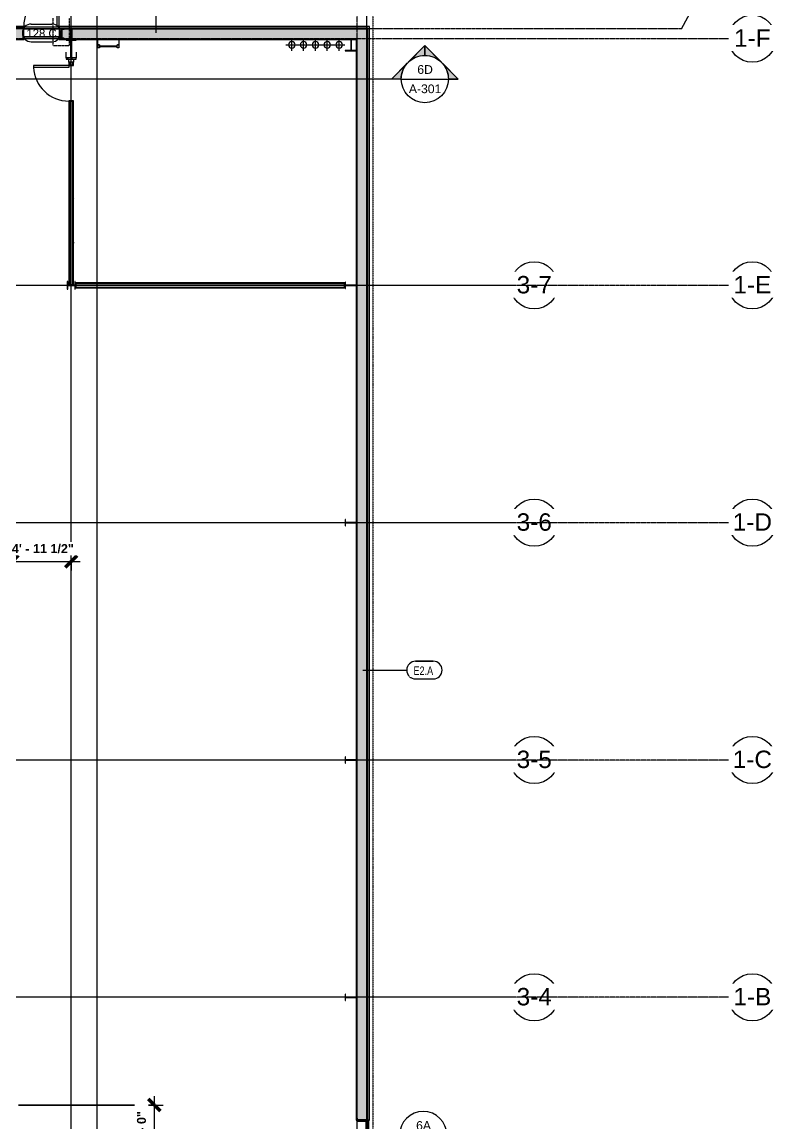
# Model space of a CAD drawing. Header units: inches. Extents: x 23906 to 26716, y -23130 to -20467.
# Drawn here: x 25931 to 26701, y -22236 to -21117 of the extents above; entities that cross this region are included whole.
import ezdxf

# ---------------------------------------------------------------- set-up
doc = ezdxf.new("R2010")
doc.units = ezdxf.units.IN
doc.header["$MEASUREMENT"] = 0
for name, pattern in [('Dash Dot 3_16_', [0.3125, 0.1875, -0.0625, 0, -0.0625]), ('Grid Line 1_2_', [0.875, 0.5, -0.125, 0.125, -0.125]), ('Hidden', [0.28125, 0.1875, -0.09375])]:
    doc.linetypes.add(name, pattern=pattern)
for name, color, linetype, lineweight in [('A-ANNO-DIMS', 211, 'Continuous', 9), ('A-ANNO-DIMS-96', 211, 'Continuous', 9), ('A-ANNO-SYMB', 150, 'Continuous', 9), ('A-DOOR', 31, 'Continuous', 20), ('A-DOOR-IDEN', 31, 'Continuous', 9), ('A-FLOR', 192, 'Continuous', 20), ('A-PROP-SBCK', 71, 'Hidden', 140), ('A-WALL', 113, 'Continuous', 20), ('A-WALL-IDEN', 211, 'Continuous', 9), ('A-WALL-PATT', 111, 'Continuous', 50), ('E-POWR-CNTR', 130, 'Continuous', 9), ('E-POWR-RISE', 130, 'Continuous', 9), ('G-ANNO-SYMB', 111, 'Continuous', 9), ('I-WALL', 2, 'Continuous', 20), ('L-SITE-WALL', 31, 'Continuous', 20), ('Q-SPCQ', 91, 'Continuous', 20), ('S-BEAM', 12, 'Continuous', 20), ('S-COLS', 52, 'Continuous', 20), ('S-GRID', 1, 'Continuous', 9), ('S-GRID-IDEN', 1, 'Continuous', 9)]:
    doc.layers.add(name, color=color, linetype=linetype, lineweight=lineweight)
doc.styles.add('Arial', font='arial.ttf', dxfattribs={"height": 17.703593})
doc.styles.add('Arial_1', font='arial.ttf', dxfattribs={"height": 8.851796})
doc.styles.add('Arial_B', font='arialbd.ttf', dxfattribs={"height": 9.132806})
doc.styles.add('Century Gothic', font='GOTHIC.TTF', dxfattribs={"height": 8.622671})
doc.styles.add('Century Gothic_1', font='GOTHIC.TTF', dxfattribs={"width": 0.8, "height": 8.622671})
doc.dimstyles.new('OD_Dimension_3', dxfattribs={"dimscale": 12, "dimtxt": 9, "dimasz": 1, "dimexe": 0.75, "dimexo": 0.5, "dimgap": 0.5, "dimtad": 1, "dimdec": 3, "dimrnd": 0.125, "dimzin": 1, "dimdsep": 46, "dimlunit": 4, "dimtxsty": 'Arial_B', "dimblk1": 'OBLIQUE', "dimblk2": 'OBLIQUE', "dimsah": 1, "dimcen": 0.09, "dimdle": 0.75, "dimazin": 0, "dimtfac": 1, "dimtdec": 4, "dimtix": 1, "dimtmove": 0, "dimatfit": 3, "dimfxl": 1, "dimtvp": 1, "dimtfill": 1, "dimfrac": 2, "dimtolj": 1, "dimtzin": 0, "dimlwd": 13, "dimlwe": 13, "dimarcsym": 2})
pattern_1 = [(0, (0, 0), (0, 12), []), (90, (0, 0), (-12, 7e-16), [])]
pattern_2 = [(161.57, (0.48, 0.48), (-3.839953776, -1.544e-05), [0, -27.322, 3.034, 0]), (18.43, (-0.48, 0.48), (-3.839953776, 1.544e-05), [0, -27.322, 3.034, 0]), (108.43, (0.48, 0.48), (1.919622, -9.60052459), [9.106, -21.25]), (71.57, (-0.48, 0.48), (1.919622, 9.60052459), [9.106, -21.25])]
pattern_3 = [(45, (0, 0), (-9.503515, 9.503515), []), (45, (0, 14.4), (-9.503515, 9.503515), [])]
pattern_4 = [(225, (25980.89, -22360.053), (9.503515, -9.503515), []), (225, (25980.89, -22374.453), (9.503515, -9.503515), [])]
pattern_5 = [(0, (0, 0), (30.72, 7.68), [1.267, -21.773, 1.267, -21.773, -122.88]), (0, (0, 0), (30.72, 7.68), [-46.08, 1.267, -44.813, 1.267, -21.773, -53.76]), (0, (0, 0), (30.72, 7.68), [-115.2, 1.267, -14.093, 1.267, -37.133]), (120, (11.52, 3.84), (-22.0110751, 22.7643004), [1.267, -21.773, 1.267, -21.773, -122.88]), (120, (11.52, 3.84), (-22.0110751, 22.7643004), [-46.08, 1.267, -44.813, 1.267, -21.773, -53.76]), (120, (11.52, 3.84), (-22.0110751, 22.7643004), [-115.2, 1.267, -14.093, 1.267, -37.133]), (240, (15.36, 19.2), (-8.7089249, -30.4443004), [1.267, -21.773, 1.267, -21.773, -122.88]), (240, (15.36, 19.2), (-8.7089249, -30.4443004), [-46.08, 1.267, -44.813, 1.267, -21.773, -53.76]), (240, (15.36, 19.2), (-8.7089249, -30.4443004), [-115.2, 1.267, -14.093, 1.267, -37.133])]

# ---------------------------------------------------------------- blocks, each defined once
blk = doc.blocks.new('Struct_Xcel_Sports Complex_rvt-1-Enlarged First Floor Plan _East_')
at = {"layer": 'A-FLOR', "color": 43, "lineweight": 13}
blk.add_line((25932.8, -21132.3), (25968.8, -21132.3), dxfattribs=at)
at = {"layer": 'L-SITE-WALL', "color": 43, "lineweight": 13}
for p, q in [((25932.8, -21124.3), (25968.8, -21124.3)), ((25968.8, -21132.3), (25932.8, -21132.3))]:
    blk.add_line(p, q, dxfattribs=at)
blk = doc.blocks.new('columns and girder2 - one-V14-Enlarged First Floor Plan _East_')
at = {"layer": 'S-BEAM', "lineweight": 9}
h = blk.add_hatch(dxfattribs=at)
h.set_pattern_fill('FP_20', color=8, style=0, pattern_type=2)
h.set_pattern_definition(pattern_4)
h.paths.add_polyline_path([(-5, -0.5), (-5, -2), (5, -2), (5, -0.5)], flags=0)
h.paths.add_polyline_path([(-5, -17), (-5, -18.5), (5, -18.5), (5, -17)], flags=0)
h.paths.add_polyline_path([(-5, -1204.9), (-5, -1206.4), (5, -1206.4), (5, -1204.9)], flags=0)
h.paths.add_polyline_path([(5, -1224.3), (-5, -1224.3), (-5, -1225), (5, -1225)], flags=0)
h = blk.add_hatch(dxfattribs=at)
h.set_pattern_fill('FP_20', color=8, style=0, pattern_type=2)
h.set_pattern_definition(pattern_4)
h.paths.add_polyline_path([(0.6, -2), (-0.6, -2), (-0.6, -17), (0.6, -17)], flags=0)
h.paths.add_polyline_path([(-0.6, -1206.4), (-0.6, -1224.3), (0.6, -1224.3), (0.6, -1206.4)], flags=0)
at = {"layer": 'S-BEAM', "color": 7}
for p, q in [((5, -1204.9), (-5, -1204.9)), ((-5, -1204.9), (-5, -1206.4)), ((-5, -1206.4), (5, -1206.4)), ((0.6, -1206.4), (-0.6, -1206.4)), ((-0.6, -1206.4), (-0.6, -1224.3)), ((0.6, -1224.3), (0.6, -1206.4)), ((5, -1206.4), (5, -1204.9)), ((5, -1224.3), (-5, -1224.3)), ((-5, -1224.3), (-5, -1225)), ((-0.6, -1224.3), (0.6, -1224.3)), ((5, -1225), (5, -1224.3))]:
    blk.add_line(p, q, dxfattribs=at)
at = {"layer": 'S-BEAM', "color": 43, "lineweight": 13}
for p, q in [((-5, -1212), (-5, -1206.4)), ((5, -1206.4), (5, -1211.9))]:
    blk.add_line(p, q, dxfattribs=at)
blk = doc.blocks.new('Single-Flush - 36_ x 96_-1048073-Enlarged First Floor Plan _East_')
at = {"layer": 'A-DOOR', "color": 7}
for p, q in [((16, 6.6), (16, 42.6)), ((18, 42.6), (16, 42.6)), ((18, 6.6), (18, 42.6)), ((18, 6.6), (16, 6.6))]:
    blk.add_line(p, q, dxfattribs=at)
at = {"layer": 'A-DOOR', "color": 43, "lineweight": 13}
blk.add_arc((18, 6.6), 36.1, 93.1789, 180, dxfattribs=at)
blk = doc.blocks.new('Girt_Z - 10_D-1236892-Enlarged First Floor Plan _East_')
at = {"layer": 'S-BEAM', "color": 43, "lineweight": 13}
for p, q in [((26271.4, -22347.6), (26271.4, -22234.7)), ((26280.7, -22359.6), (26280.7, -22234.7)), ((26280.8, -22359.6), (26280.8, -22234.7)), ((26281.4, -22234.7), (26281.4, -22359.6)), ((26271.4, -22359.1), (26271.4, -22348)), ((26280.7, -22359.6), (26271.4, -22359.6)), ((26280.8, -22359.6), (26280.7, -22359.6)), ((26281.4, -22359.6), (26280.8, -22359.6))]:
    blk.add_line(p, q, dxfattribs=at)
blk = doc.blocks.new('lad500 - Standard-1624177-Enlarged First Floor Plan _East_')
at = {"layer": 'Q-SPCQ', "color": 43, "lineweight": 13}
for p, q in [((26029.6, -21135.1), (26007.7, -21135.1)), ((26007.7, -21135.1), (26007.7, -21140.6)), ((26007.7, -21140.6), (26009.5, -21140.6)), ((26007.9, -21140.4), (26007.9, -21135.2)), ((26007.9, -21135.2), (26029.4, -21135.2)), ((26009.5, -21140.4), (26007.9, -21140.4)), ((26008.1, -21140.4), (26009.6, -21140.4)), ((26008.1, -21143.7), (26008.1, -21140.4)), ((26009.6, -21143.7), (26008.1, -21143.7)), ((26009.5, -21140.6), (26009.5, -21140.4)), ((26009.6, -21140.4), (26009.6, -21141.4)), ((26009.6, -21142.7), (26009.6, -21141.4)), ((26009.6, -21141.4), (26027.7, -21141.4)), ((26027.7, -21142.7), (26009.6, -21142.7)), ((26009.6, -21142.7), (26009.6, -21143.7)), ((26027.7, -21141.4), (26027.7, -21140.4)), ((26027.7, -21140.4), (26029.2, -21140.4)), ((26027.7, -21142.7), (26027.7, -21141.4)), ((26027.7, -21143.7), (26027.7, -21142.7)), ((26029.2, -21143.7), (26027.7, -21143.7)), ((26029.4, -21140.4), (26027.8, -21140.4)), ((26027.8, -21140.4), (26027.8, -21140.6)), ((26027.8, -21140.6), (26029.6, -21140.6)), ((26029.2, -21140.4), (26029.2, -21143.7)), ((26029.4, -21135.2), (26029.4, -21140.4)), ((26029.6, -21140.6), (26029.6, -21135.1))]:
    blk.add_line(p, q, dxfattribs=at)
blk = doc.blocks.new('Single-Flush - 36_ x 84_-1318898-Enlarged First Floor Plan _East_')
at = {"layer": 'A-DOOR', "color": 7}
for p, q in [((16, 2.4), (16, 38.4)), ((18, 38.4), (16, 38.4)), ((18, 2.4), (18, 38.4)), ((18, 2.4), (16, 2.4))]:
    blk.add_line(p, q, dxfattribs=at)
at = {"layer": 'A-DOOR', "color": 43, "lineweight": 13}
blk.add_arc((18, 2.4), 36.1, 93.1789, 180, dxfattribs=at)
blk = doc.blocks.new('Grid - Grid Head - Circle-14747-Enlarged First Floor Plan _East_')
at = {"layer": 'S-GRID-IDEN'}
blk.add_circle((0, 0), 0.25, dxfattribs=at)
blk = doc.blocks.new('Section - Section Head - Filled-1526-Enlarged First Floor Plan _East_')
at = {"layer": 'G-ANNO-SYMB'}
h = blk.add_hatch(color=256, dxfattribs=at)
edge = h.paths.add_edge_path(flags=0)
edge.add_line((-0.427, 0.177), (-0.25, 0.354))
edge.add_line((-0.25, 0.354), (-0.25, 0.25))
edge.add_arc((-0.25, 0), 0.25, 90, 135)
h = blk.add_hatch(color=256, dxfattribs=at)
edge = h.paths.add_edge_path(flags=0)
edge.add_arc((-0.25, 0), 0.25, 45, 90)
edge.add_line((-0.25, 0.25), (-0.25, 0.354))
edge.add_line((-0.25, 0.354), (-0.073, 0.177))
h = blk.add_hatch(color=256, dxfattribs=at)
edge = h.paths.add_edge_path(flags=0)
edge.add_arc((-0.25, 0), 0.25, 137.9216, 180)
edge.add_line((-0.5, 0), (-0.604, 0))
edge.add_line((-0.604, 0), (-0.436, 0.168))
h = blk.add_hatch(color=256, dxfattribs=at)
edge = h.paths.add_edge_path(flags=0)
edge.add_line((-0.064, 0.168), (0.104, 0))
edge.add_line((0.104, 0), (0, 0))
edge.add_arc((-0.25, 0), 0.25, 0, 42.0784)
for p, q in [((-0.25, 0.354), (-0.604, 0)), ((-0.25, 0.354), (-0.427, 0.177)), ((-0.25, 0.354), (0.104, 0)), ((-0.25, 0.25), (-0.25, 0.354)), ((-0.073, 0.177), (-0.25, 0.354)), ((-0.25, 0.354), (-0.25, 0.25)), ((-0.436, 0.168), (-0.604, 0)), ((0.104, 0), (-0.064, 0.168)), ((-0.604, 0), (-0.5, 0)), ((0, 0), (0.104, 0)), ((-0.5, 0), (-0.604, 0)), ((0, 0), (0.104, 0))]:
    blk.add_line(p, q, dxfattribs=at)
for start, end in [(360, 180), (90, 135), (45, 90), (137.9216, 180), (0, 42.0784), (180, 360)]:
    blk.add_arc((-0.25, 0), 0.25, start, end, dxfattribs=at)
blk = doc.blocks.new('Door Tag - Door Tag-4658-Enlarged First Floor Plan _East_')
at = {"layer": 'A-DOOR-IDEN', "color": 153}
for p, q in [((-0.109375, 0.09375), (0.109375, 0.09375)), ((-0.109375, -0.09375), (0.109375, -0.09375))]:
    blk.add_line(p, q, dxfattribs=at)
for centre, start, end in [((-0.109375, 0), 90, 270), ((0.109375, 0), 270, 90)]:
    blk.add_arc(centre, 0.09375, start, end, dxfattribs=at)
blk = doc.blocks.new('Wall Tag - 1_4_-1369832-Enlarged First Floor Plan _East_')
at = {"layer": 'A-WALL-IDEN', "color": 153}
for p, q in [((-0.082, 0.097), (0.105, 0.097)), ((0.105, 0.097), (-0.082, 0.097)), ((-0.082, -0.091), (0.105, -0.091)), ((-0.082, -0.091), (0.105, -0.091))]:
    blk.add_line(p, q, dxfattribs=at)
for centre, start, end in [((-0.082, 0.003), 90, 270), ((-0.082, 0.003), 90, 270), ((0.105, 0.003), 270, 90), ((0.105, 0.003), 270, 90)]:
    blk.add_arc(centre, 0.0937, start, end, dxfattribs=at)
blk = doc.blocks.new('DIMBLOCK49-Enlarged First Floor Plan _East_')
at = {"layer": 'A-ANNO-DIMS-96', "lineweight": 50}
for p, q in [((25921.4, -21665.8), (25927.4, -21659.8)), ((25980.9, -21665.8), (25986.9, -21659.8)), ((25921.4, -21665.8), (25915.4, -21671.8)), ((25980.9, -21665.8), (25974.9, -21671.8))]:
    blk.add_line(p, q, dxfattribs=at)
at = {"layer": 'A-ANNO-DIMS-96', "lineweight": 13}
for p, q in [((25921.4, -21663.3), (25921.4, -21674.8)), ((25921.4, -21665.8), (25921.4, -21663.3)), ((25921.4, -21665.8), (25989.9, -21665.8)), ((25980.9, -21663.3), (25980.9, -21674.8)), ((25980.9, -21665.8), (25980.9, -21663.3))]:
    blk.add_line(p, q, dxfattribs=at)
at = {"layer": 'A-ANNO-DIMS-96', "color": 0, "lineweight": 13, "insert": (25920.6, -21648.1), "char_height": 9.133, "width": 73.2, "attachment_point": 1, "line_spacing_factor": 0.938532, "style": 'Arial_B', "bg_fill": 3, "box_fill_scale": 1.25, "bg_fill_color": 0, "bg_fill_transparency": 0}
blk.add_mtext('4\' - 11 1/2"', dxfattribs=at)
blk = doc.blocks.new('_Oblique')
at = {"color": 0, "linetype": 'ByBlock', "lineweight": -2}
blk.add_line((-0.5, -0.5), (0.5, 0.5), dxfattribs=at)
blk = doc.blocks.new('DIMBLOCK53-Enlarged First Floor Plan _East_')
at = {"layer": 'A-ANNO-DIMS-96', "lineweight": 50}
for p, q in [((25921.4, -21077.8), (25915.4, -21083.8)), ((25921.4, -21077.8), (25927.4, -21071.8)), ((25980.9, -21077.8), (25974.9, -21083.8)), ((25980.9, -21077.8), (25986.9, -21071.8))]:
    blk.add_line(p, q, dxfattribs=at)
at = {"layer": 'A-ANNO-DIMS-96', "lineweight": 13}
for p, q in [((25921.4, -21200.3), (25921.4, -21068.8)), ((25921.4, -21077.8), (25989.9, -21077.8)), ((25921.4, -21077.8), (25921.4, -21200.3)), ((25980.9, -21075.3), (25980.9, -21086.8)), ((25980.9, -21077.8), (25980.9, -21075.3))]:
    blk.add_line(p, q, dxfattribs=at)
at = {"layer": 'A-ANNO-DIMS-96', "color": 0, "lineweight": 13, "insert": (25920.6, -21060.1), "char_height": 9.133, "width": 73.2, "attachment_point": 1, "line_spacing_factor": 0.938532, "style": 'Arial_B', "bg_fill": 3, "box_fill_scale": 1.25, "bg_fill_color": 0, "bg_fill_transparency": 0}
blk.add_mtext('4\' - 11 1/2"', dxfattribs=at)
blk = doc.blocks.new('DIMBLOCK62-Enlarged First Floor Plan _East_')
at = {"layer": 'A-ANNO-DIMS-96', "lineweight": 13}
for p, q in [((25927.4, -22218.3), (26074.4, -22218.3)), ((26065.4, -22218.3), (25927.4, -22218.3)), ((26065.4, -22266.3), (26065.4, -22209.3)), ((25986.8, -22266.3), (26074.4, -22266.3)), ((26065.4, -22266.3), (25986.8, -22266.3))]:
    blk.add_line(p, q, dxfattribs=at)
at = {"layer": 'A-ANNO-DIMS-96', "lineweight": 50}
for p, q in [((26065.4, -22218.3), (26059.4, -22212.3)), ((26065.4, -22218.3), (26071.4, -22224.3)), ((26065.4, -22266.3), (26059.4, -22260.3)), ((26065.4, -22266.3), (26071.4, -22272.3))]:
    blk.add_line(p, q, dxfattribs=at)
at = {"layer": 'A-ANNO-DIMS-96', "color": 0, "lineweight": 13, "insert": (26047.7, -22259.1), "char_height": 9.13, "width": 40.286, "attachment_point": 1, "rotation": 90, "line_spacing_factor": 0.938532, "style": 'Arial_B', "bg_fill": 3, "box_fill_scale": 1.25, "bg_fill_color": 0, "bg_fill_transparency": 0}
blk.add_mtext('4\' - 0"', dxfattribs=at)

msp = doc.modelspace()

# ---------------------------------------------------------------- hatches: boundary and pattern name
at = {"layer": 'A-WALL-PATT', "lineweight": 9}
h = msp.add_hatch(dxfattribs=at)
h.set_pattern_fill('FP_11', color=8, style=0, pattern_type=2)
h.set_pattern_definition(pattern_1)
h.paths.add_polyline_path([(25981.0152, -21124.3028), (25981.0152, -21123.3028), (25968.7652, -21123.3028), (25968.7652, -21124.3028), (25980.2652, -21124.3028)], flags=0)
h.paths.add_polyline_path([(24476.7035, -21124.3028), (25932.7652, -21124.3028), (25932.7652, -21123.3028), (24207.1045, -21123.3028), (24207.1045, -21124.3028)], flags=0)
h = msp.add_hatch(dxfattribs=at)
h.set_pattern_fill('FP_9', color=8, style=0, pattern_type=2)
h.set_pattern_definition(pattern_2)
h.paths.add_polyline_path([(24881.102, -21134.3028), (25932.0152, -21134.3028), (25932.0152, -21128.4278), (25932.7652, -21128.4278), (25932.7652, -21124.3028), (24207.1045, -21124.3028), (24207.1045, -21134.3028), (24813.7022, -21134.3028)], flags=0)
h.paths.add_polyline_path([(25980.2652, -21134.3028), (25980.2652, -21124.3028), (25968.7652, -21124.3028), (25968.7652, -21128.4278), (25969.5152, -21128.4278), (25969.5152, -21134.3028)], flags=0)
h = msp.add_hatch(dxfattribs=at)
h.set_pattern_fill('FP_11', color=8, style=0, pattern_type=2)
h.set_pattern_definition(pattern_1)
h.paths.add_polyline_path([(26282.3902, -21124.3028), (26282.3902, -21123.3028), (25981.0152, -21123.3028), (25981.0152, -21124.3028), (26281.3902, -21124.3028)], flags=0)
h = msp.add_hatch(dxfattribs=at)
h.set_pattern_fill('FP_9', color=8, style=0, pattern_type=2)
h.set_pattern_definition(pattern_2)
h.paths.add_polyline_path([(26281.3902, -21134.3028), (26281.3902, -21124.3028), (25981.7652, -21124.3028), (25981.7652, -21134.3028), (26279.6468, -21134.3028)], flags=0)
h = msp.add_hatch(dxfattribs=at)
h.set_pattern_fill('FP_11', color=8, style=0, pattern_type=2)
h.set_pattern_definition(pattern_1)
h.paths.add_polyline_path([(26281.3902, -22233.6778), (26282.3902, -22233.6778), (26282.3902, -21124.3028), (26281.3902, -21124.3028), (26281.3902, -22232.9278)], flags=0)
h = msp.add_hatch(dxfattribs=at)
h.set_pattern_fill('FP_9', color=8, style=0, pattern_type=2)
h.set_pattern_definition(pattern_2)
h.paths.add_polyline_path([(26281.3902, -22232.9278), (26281.3902, -21134.3028), (26271.3902, -21134.3028), (26271.3902, -22232.9278)], flags=0)
h = msp.add_hatch(dxfattribs=at)
h.set_pattern_fill('FP_8', color=8, style=0, pattern_type=2)
h.set_pattern_definition(pattern_5)
h.paths.add_polyline_path([(25978.4527, -21384.9103), (25982.7027, -21384.9103), (25982.7027, -21384.2853), (25979.0777, -21384.2853), (25979.0777, -21198.1805), (25980.8902, -21198.1805), (25980.8902, -21197.5555), (25978.4527, -21197.5555)], flags=0)
h.paths.add_polyline_path([(25980.8902, -21161.5555), (25980.8902, -21160.9305), (25979.0777, -21160.9305), (25979.0777, -21158.2175), (25978.4527, -21158.2175), (25978.4527, -21161.5555)], flags=0)
h = msp.add_hatch(dxfattribs=at)
h.set_pattern_fill('FP_8', color=8, style=0, pattern_type=2)
h.set_pattern_definition(pattern_5)
h.paths.add_polyline_path([(25982.7027, -21384.9103), (25983.3277, -21384.9103), (25983.3277, -21197.5555), (25980.8902, -21197.5555), (25980.8902, -21198.1805), (25982.7027, -21198.1805), (25982.7027, -21384.2853)], flags=0)
h.paths.add_polyline_path([(25980.8902, -21161.5555), (25983.3277, -21161.5555), (25983.3277, -21158.2175), (25982.7027, -21158.2175), (25982.7027, -21160.9305), (25980.8902, -21160.9305)], flags=0)
h = msp.add_hatch(dxfattribs=at)
h.set_pattern_fill('FP_8', color=8, style=0, pattern_type=2)
h.set_pattern_definition(pattern_5)
h.paths.add_polyline_path([(26259.1902, -21383.2403), (26259.1902, -21382.6153), (25984.8902, -21382.6153), (25984.8902, -21383.2403), (26258.5652, -21383.2403)], flags=0)
h = msp.add_hatch(dxfattribs=at)
h.set_pattern_fill('FP_8', color=8, style=0, pattern_type=2)
h.set_pattern_definition(pattern_5)
h.paths.add_polyline_path([(25984.8902, -21387.4903), (26259.1902, -21387.4903), (26259.1902, -21383.2403), (26258.5652, -21383.2403), (26258.5652, -21386.8653), (25985.5152, -21386.8653), (25985.5152, -21383.2403), (25984.8902, -21383.2403), (25984.8902, -21386.8653)], flags=0)
at = {"layer": 'S-COLS', "lineweight": 9}
h = msp.add_hatch(dxfattribs=at)
h.set_pattern_fill('FP_13', color=8, style=0, pattern_type=2)
h.set_pattern_definition(pattern_3)
h.paths.add_polyline_path([(25973.9052, -21134.3028), (25973.7775, -21133.9945), (25973.4692, -21133.8668), (25971.5412, -21133.5614), (25971.5412, -21125.0442), (25973.4692, -21124.7388), (25973.7775, -21124.6111), (25973.9052, -21124.3028), (25971.0152, -21124.3028), (25971.0152, -21134.3028)], flags=0)
h = msp.add_hatch(dxfattribs=at)
h.set_pattern_fill('FP_13', color=8, style=0, pattern_type=2)
h.set_pattern_definition(pattern_3)
h.paths.add_polyline_path([(26259.3902, -21146.8028), (26271.3902, -21146.8028), (26271.3902, -21146.3692), (26266.2262, -21146.3692), (26265.7373, -21146.1667), (26265.5348, -21145.6778), (26265.5348, -21135.4278), (26265.7373, -21134.9389), (26266.2262, -21134.7364), (26271.3902, -21134.7364), (26271.3902, -21134.3028), (26259.3902, -21134.3028), (26259.3902, -21134.7364), (26264.5543, -21134.7364), (26265.0432, -21134.9389), (26265.2457, -21135.4278), (26265.2457, -21145.6778), (26265.0432, -21146.1667), (26264.5543, -21146.3692), (26259.3902, -21146.3692)], flags=0)
h = msp.add_hatch(dxfattribs=at)
h.set_pattern_fill('FP_13', color=8, style=0, pattern_type=2)
h.set_pattern_definition(pattern_3)
h.paths.add_polyline_path([(25977.3252, -21389.0528), (25977.3252, -21385.8853), (25977.5273, -21385.3974), (25978.0152, -21385.1953), (25983.7652, -21385.1953), (25984.2531, -21385.3974), (25984.4552, -21385.8853), (25984.4552, -21389.0528), (25984.8902, -21389.0528), (25984.8902, -21381.0528), (25984.4552, -21381.0528), (25984.4552, -21384.2203), (25984.2531, -21384.7082), (25983.7652, -21384.9103), (25978.0152, -21384.9103), (25977.5273, -21384.7082), (25977.3252, -21384.2203), (25977.3252, -21381.0528), (25976.8902, -21381.0528), (25976.8902, -21389.0528)], flags=0)
h = msp.add_hatch(dxfattribs=at)
h.set_pattern_fill('FP_13', color=8, style=0, pattern_type=2)
h.set_pattern_definition(pattern_3)
h.paths.add_polyline_path([(26271.0102, -21388.2978), (26271.3902, -21388.2978), (26271.3902, -21381.8078), (26271.0102, -21381.8078), (26271.0102, -21384.2553), (26270.8103, -21384.7379), (26270.3277, -21384.9378), (26260.2527, -21384.9378), (26259.7701, -21384.7379), (26259.5702, -21384.2553), (26259.5702, -21381.8078), (26259.1902, -21381.8078), (26259.1902, -21388.2978), (26259.5702, -21388.2978), (26259.5702, -21385.8503), (26259.7701, -21385.3677), (26260.2527, -21385.1678), (26270.3277, -21385.1678), (26270.8103, -21385.3677), (26271.0102, -21385.8503)], flags=0)
h = msp.add_hatch(dxfattribs=at)
h.set_pattern_fill('FP_13', color=8, style=0, pattern_type=2)
h.set_pattern_definition(pattern_3)
h.paths.add_polyline_path([(26271.0102, -21629.5478), (26271.3902, -21629.5478), (26271.3902, -21623.0578), (26271.0102, -21623.0578), (26271.0102, -21625.5053), (26270.8103, -21625.9879), (26270.3277, -21626.1878), (26260.2527, -21626.1878), (26259.7701, -21625.9879), (26259.5702, -21625.5053), (26259.5702, -21623.0578), (26259.1902, -21623.0578), (26259.1902, -21629.5478), (26259.5702, -21629.5478), (26259.5702, -21627.1003), (26259.7701, -21626.6177), (26260.2527, -21626.4178), (26270.3277, -21626.4178), (26270.8103, -21626.6177), (26271.0102, -21627.1003)], flags=0)
h = msp.add_hatch(dxfattribs=at)
h.set_pattern_fill('FP_13', color=8, style=0, pattern_type=2)
h.set_pattern_definition(pattern_3)
h.paths.add_polyline_path([(26259.1902, -21870.7978), (26259.5702, -21870.7978), (26259.5702, -21868.3503), (26259.7701, -21867.8677), (26260.2527, -21867.6678), (26270.3277, -21867.6678), (26270.8103, -21867.8677), (26271.0102, -21868.3503), (26271.0102, -21870.7978), (26271.3902, -21870.7978), (26271.3902, -21864.3078), (26271.0102, -21864.3078), (26271.0102, -21866.7553), (26270.8103, -21867.2379), (26270.3277, -21867.4378), (26260.2527, -21867.4378), (26259.7701, -21867.2379), (26259.5702, -21866.7553), (26259.5702, -21864.3078), (26259.1902, -21864.3078)], flags=0)
h = msp.add_hatch(dxfattribs=at)
h.set_pattern_fill('FP_13', color=8, style=0, pattern_type=2)
h.set_pattern_definition(pattern_3)
h.paths.add_polyline_path([(26271.0102, -22112.0478), (26271.3902, -22112.0478), (26271.3902, -22105.5578), (26271.0102, -22105.5578), (26271.0102, -22108.0053), (26270.8103, -22108.4879), (26270.3277, -22108.6878), (26260.2527, -22108.6878), (26259.7701, -22108.4879), (26259.5702, -22108.0053), (26259.5702, -22105.5578), (26259.1902, -22105.5578), (26259.1902, -22112.0478), (26259.5702, -22112.0478), (26259.5702, -22109.6003), (26259.7701, -22109.1177), (26260.2527, -22108.9178), (26270.3277, -22108.9178), (26270.8103, -22109.1177), (26271.0102, -22109.6003)], flags=0)
h = msp.add_hatch(dxfattribs=at)
h.set_pattern_fill('FP_13', color=8, style=0, pattern_type=2)
h.set_pattern_definition(pattern_3)
h.paths.add_polyline_path([(26281.3902, -22234.6608), (26281.3902, -22231.7708), (26281.0819, -22231.8985), (26280.9542, -22232.2068), (26280.6489, -22234.1348), (26272.1316, -22234.1348), (26271.8262, -22232.2068), (26271.6985, -22231.8985), (26271.3902, -22231.7708), (26271.3902, -22234.6608)], flags=0)

# ---------------------------------------------------------------- linework, layer by layer
at = {"layer": 'A-FLOR', "color": 43, "lineweight": 13}
for p, q in [((25968.7652, -21134.3028), (25932.7652, -21134.3028)), ((25980.8277, -21197.5555), (25980.8277, -21161.5555)), ((25980.8277, -22266.3028), (25980.8277, -21385.1953))]:
    msp.add_line(p, q, dxfattribs=at)
at = {"layer": 'A-PROP-SBCK', "color": 43, "lineweight": 13}
msp.add_line((26287.5152, -20555.0739), (26287.5152, -23033.9459), dxfattribs=at)
at = {"layer": 'A-WALL', "color": 7}
for p, q in [((25932.7652, -21121.8028), (24207.1045, -21121.8028)), ((25932.7652, -21135.0528), (25932.7652, -21121.8028)), ((25968.7652, -21121.8028), (25968.7652, -21135.0528)), ((26283.8902, -21121.8028), (25968.7652, -21121.8028)), ((26283.8902, -22233.6778), (26283.8902, -21121.8028)), ((25932.7652, -21123.3028), (24207.1045, -21123.3028)), ((25932.7652, -21124.3028), (24207.1045, -21124.3028)), ((25932.0152, -21134.3028), (25932.0152, -21128.4278)), ((25932.7652, -21128.4278), (25932.0152, -21128.4278)), ((25968.7652, -21123.3028), (26282.3902, -21123.3028)), ((25968.7652, -21124.3028), (26281.3902, -21124.3028)), ((25969.5152, -21128.4278), (25968.7652, -21128.4278)), ((25969.5152, -21128.4278), (25969.5152, -21134.3028)), ((25980.2652, -21124.3028), (25980.2652, -21134.3028)), ((25981.7652, -21134.3028), (25981.7652, -21124.3028)), ((26281.3902, -22233.6778), (26281.3902, -21124.3028)), ((26282.3902, -22233.6778), (26282.3902, -21123.3028)), ((24207.1045, -21134.3028), (25932.0152, -21134.3028)), ((24207.1045, -21135.0528), (25932.7652, -21135.0528)), ((25968.7652, -21135.0528), (26007.7027, -21135.0528)), ((25969.5152, -21134.3028), (25980.2652, -21134.3028)), ((25981.7652, -21134.3028), (26271.3902, -21134.3028)), ((26029.5777, -21135.0528), (26270.6402, -21135.0528)), ((26270.6402, -21135.0528), (26270.6402, -22233.6778)), ((26271.3902, -22232.9278), (26271.3902, -21134.3028)), ((25979.0777, -21158.2175), (25979.0777, -21160.9305)), ((25979.0777, -21160.9305), (25982.7027, -21160.9305)), ((25982.7027, -21160.9305), (25982.7027, -21158.2175)), ((25979.0777, -21198.1805), (25979.0777, -21384.2853)), ((25982.7027, -21198.1805), (25979.0777, -21198.1805)), ((25982.7027, -21384.2853), (25982.7027, -21198.1805)), ((25979.0777, -21384.2853), (25982.7027, -21384.2853)), ((25985.5152, -21383.2403), (26258.5652, -21383.2403)), ((25985.5152, -21383.2403), (25985.5152, -21386.8653)), ((25985.5152, -21386.8653), (26258.5652, -21386.8653)), ((26258.5652, -21386.8653), (26258.5652, -21383.2403)), ((26270.6402, -22233.6778), (26283.8902, -22233.6778)), ((26271.3902, -22232.9278), (26281.3902, -22232.9278)), ((26281.8902, -22233.7403), (26281.8902, -22372.2403)), ((26283.465, -22233.7403), (26281.8902, -22233.7403)), ((26283.465, -22372.2403), (26283.465, -22233.7403))]:
    msp.add_line(p, q, dxfattribs=at)
at = {"layer": 'A-WALL-IDEN', "color": 153}
for p, q in [((26067.0856, -21128.4278), (26067.0856, -21083.8231)), ((26277.2652, -21776.1359), (26321.8699, -21776.1359))]:
    msp.add_line(p, q, dxfattribs=at)
at = {"layer": 'E-POWR-CNTR', "color": 43, "lineweight": 13}
for p, q in [((26199.1158, -21140.48), (26211.1158, -21140.48)), ((26205.1158, -21146.48), (26205.1158, -21134.48)), ((26211.1158, -21140.48), (26223.1158, -21140.48)), ((26217.1158, -21146.48), (26217.1158, -21134.48)), ((26223.1158, -21140.48), (26235.1158, -21140.48)), ((26229.1158, -21146.48), (26229.1158, -21134.48)), ((26235.1158, -21140.48), (26247.1158, -21140.48)), ((26241.1158, -21146.48), (26241.1158, -21134.48)), ((26247.1158, -21140.48), (26259.1158, -21140.48)), ((26253.1158, -21146.48), (26253.1158, -21134.48))]:
    msp.add_line(p, q, dxfattribs=at)
at = {"layer": 'E-POWR-RISE', "color": 43, "lineweight": 13}
for centre, start, end in [((26205.1158, -21140.48), 0, 180), ((26205.1158, -21140.48), 180, 0), ((26217.1158, -21140.48), 0, 180), ((26217.1158, -21140.48), 180, 0), ((26229.1158, -21140.48), 0, 180), ((26229.1158, -21140.48), 180, 0), ((26241.1158, -21140.48), 0, 180), ((26241.1158, -21140.48), 180, 0), ((26253.1158, -21140.48), 0, 180), ((26253.1158, -21140.48), 180, 0)]:
    msp.add_arc(centre, 3.3125, start, end, dxfattribs=at)
at = {"layer": 'G-ANNO-SYMB'}
for p, q in [((26006.817, -21003.0772), (26006.817, -22879.3806)), ((26316.2259, -21175.3457), (23917.1125, -21175.3457)), ((26316.2259, -21175.3457), (26364.2259, -21175.3457))]:
    msp.add_line(p, q, dxfattribs=at)
at = {"layer": 'I-WALL', "color": 43, "lineweight": 13}
for p, q in [((25978.4527, -21158.2175), (25978.4527, -21155.1617)), ((25983.3277, -21155.1617), (25983.3277, -21158.2175))]:
    msp.add_line(p, q, dxfattribs=at)
at = {"layer": 'I-WALL', "color": 7}
for p, q in [((25978.4527, -21158.2175), (25978.4527, -21161.5555)), ((25983.3277, -21158.2175), (25978.4527, -21158.2175)), ((25978.4527, -21161.5555), (25983.3277, -21161.5555)), ((25983.3277, -21161.5555), (25983.3277, -21158.2175)), ((25978.4527, -21197.5555), (25978.4527, -21384.9103)), ((25983.3277, -21197.5555), (25978.4527, -21197.5555)), ((25983.3277, -21384.9103), (25983.3277, -21197.5555)), ((25978.4527, -21384.9103), (25983.3277, -21384.9103)), ((26259.1902, -21382.6153), (25984.8902, -21382.6153)), ((25984.8902, -21382.6153), (25984.8902, -21387.4903)), ((25984.8902, -21387.4903), (26259.1902, -21387.4903)), ((26259.1902, -21387.4903), (26259.1902, -21382.6153))]:
    msp.add_line(p, q, dxfattribs=at)
at = {"layer": 'L-SITE-WALL', "color": 43, "lineweight": 13}
for p, q in [((25932.7652, -21122.3028), (25968.7652, -21122.3028)), ((25968.7652, -21124.3028), (25932.7652, -21124.3028))]:
    msp.add_line(p, q, dxfattribs=at)
at = {"layer": 'S-COLS', "color": 7}
for p, q in [((25973.9052, -21124.3028), (25971.0152, -21124.3028)), ((25971.0152, -21124.3028), (25971.0152, -21134.3028)), ((25971.5412, -21125.0442), (25973.4692, -21124.7388)), ((25971.5412, -21133.5614), (25971.5412, -21125.0442)), ((25973.4692, -21133.8668), (25971.5412, -21133.5614)), ((25971.0152, -21134.3028), (25973.9052, -21134.3028)), ((26271.3902, -21134.3028), (26259.3902, -21134.3028)), ((26259.3902, -21134.3028), (26259.3902, -21134.7364)), ((26259.3902, -21134.7364), (26264.5543, -21134.7364)), ((26265.2457, -21135.4278), (26265.2457, -21145.6778)), ((26265.5348, -21145.6778), (26265.5348, -21135.4278)), ((26266.2262, -21134.7364), (26271.3902, -21134.7364)), ((26271.3902, -21134.7364), (26271.3902, -21134.3028)), ((26264.5543, -21146.3692), (26259.3902, -21146.3692)), ((26259.3902, -21146.3692), (26259.3902, -21146.8028)), ((26259.3902, -21146.8028), (26271.3902, -21146.8028)), ((26271.3902, -21146.3692), (26266.2262, -21146.3692)), ((26271.3902, -21146.8028), (26271.3902, -21146.3692)), ((25977.3252, -21381.0528), (25976.8902, -21381.0528)), ((25976.8902, -21381.0528), (25976.8902, -21389.0528)), ((25976.8902, -21389.0528), (25977.3252, -21389.0528)), ((25977.3252, -21384.2203), (25977.3252, -21381.0528)), ((25977.3252, -21389.0528), (25977.3252, -21385.8853)), ((25983.7652, -21384.9103), (25978.0152, -21384.9103)), ((25978.0152, -21385.1953), (25983.7652, -21385.1953)), ((25984.8902, -21381.0528), (25984.4552, -21381.0528)), ((25984.4552, -21381.0528), (25984.4552, -21384.2203)), ((25984.4552, -21385.8853), (25984.4552, -21389.0528)), ((25984.4552, -21389.0528), (25984.8902, -21389.0528)), ((25984.8902, -21389.0528), (25984.8902, -21381.0528)), ((26259.5702, -21381.8078), (26259.1902, -21381.8078)), ((26259.1902, -21381.8078), (26259.1902, -21388.2978)), ((26259.1902, -21388.2978), (26259.5702, -21388.2978)), ((26259.5702, -21384.2553), (26259.5702, -21381.8078)), ((26259.5702, -21388.2978), (26259.5702, -21385.8503)), ((26270.3277, -21384.9378), (26260.2527, -21384.9378)), ((26260.2527, -21385.1678), (26270.3277, -21385.1678)), ((26271.3902, -21381.8078), (26271.0102, -21381.8078)), ((26271.0102, -21381.8078), (26271.0102, -21384.2553)), ((26271.0102, -21385.8503), (26271.0102, -21388.2978)), ((26271.0102, -21388.2978), (26271.3902, -21388.2978)), ((26271.3902, -21388.2978), (26271.3902, -21381.8078)), ((26259.5702, -21623.0578), (26259.1902, -21623.0578)), ((26259.1902, -21623.0578), (26259.1902, -21629.5478)), ((26259.5702, -21625.5053), (26259.5702, -21623.0578)), ((26270.3277, -21626.1878), (26260.2527, -21626.1878)), ((26271.3902, -21623.0578), (26271.0102, -21623.0578)), ((26271.0102, -21623.0578), (26271.0102, -21625.5053)), ((26271.3902, -21629.5478), (26271.3902, -21623.0578)), ((26259.1902, -21629.5478), (26259.5702, -21629.5478)), ((26259.5702, -21629.5478), (26259.5702, -21627.1003)), ((26260.2527, -21626.4178), (26270.3277, -21626.4178)), ((26271.0102, -21627.1003), (26271.0102, -21629.5478)), ((26271.0102, -21629.5478), (26271.3902, -21629.5478)), ((26259.5702, -21864.3078), (26259.1902, -21864.3078)), ((26259.1902, -21864.3078), (26259.1902, -21870.7978)), ((26259.1902, -21870.7978), (26259.5702, -21870.7978)), ((26259.5702, -21866.7553), (26259.5702, -21864.3078)), ((26259.5702, -21870.7978), (26259.5702, -21868.3503)), ((26270.3277, -21867.4378), (26260.2527, -21867.4378)), ((26260.2527, -21867.6678), (26270.3277, -21867.6678)), ((26271.3902, -21864.3078), (26271.0102, -21864.3078)), ((26271.0102, -21864.3078), (26271.0102, -21866.7553)), ((26271.0102, -21868.3503), (26271.0102, -21870.7978)), ((26271.0102, -21870.7978), (26271.3902, -21870.7978)), ((26271.3902, -21870.7978), (26271.3902, -21864.3078)), ((26259.5702, -22105.5578), (26259.1902, -22105.5578)), ((26259.1902, -22105.5578), (26259.1902, -22112.0478)), ((26259.5702, -22108.0053), (26259.5702, -22105.5578)), ((26271.3902, -22105.5578), (26271.0102, -22105.5578)), ((26271.0102, -22105.5578), (26271.0102, -22108.0053)), ((26271.3902, -22112.0478), (26271.3902, -22105.5578)), ((26259.1902, -22112.0478), (26259.5702, -22112.0478)), ((26259.5702, -22112.0478), (26259.5702, -22109.6003)), ((26270.3277, -22108.6878), (26260.2527, -22108.6878)), ((26260.2527, -22108.9178), (26270.3277, -22108.9178)), ((26271.0102, -22109.6003), (26271.0102, -22112.0478)), ((26271.0102, -22112.0478), (26271.3902, -22112.0478)), ((26271.3902, -22231.7708), (26271.3902, -22234.6608)), ((26271.3902, -22234.6608), (26281.3902, -22234.6608)), ((26272.1316, -22234.1348), (26271.8262, -22232.2068)), ((26280.6489, -22234.1348), (26272.1316, -22234.1348)), ((26280.9542, -22232.2068), (26280.6489, -22234.1348)), ((26281.3902, -22234.6608), (26281.3902, -22231.7708))]:
    msp.add_line(p, q, dxfattribs=at)
for centre, radius, start, end in [((25973.4692, -21124.3028), 0.436, 270, 0), ((25973.4692, -21134.3028), 0.436, 0, 90), ((26264.5543, -21135.4278), 0.6914, 0, 90), ((26266.2262, -21135.4278), 0.6914, 90, 180), ((26264.5543, -21145.6778), 0.6914, 270, 0), ((26266.2262, -21145.6778), 0.6914, 180, 270), ((25978.0152, -21384.2203), 0.69, 180, 270), ((25978.0152, -21385.8853), 0.69, 90, 180), ((25983.7652, -21384.2203), 0.69, 270, 0), ((25983.7652, -21385.8853), 0.69, 0, 90), ((26260.2527, -21384.2553), 0.6825, 180, 270), ((26260.2527, -21385.8503), 0.6825, 90, 180), ((26270.3277, -21384.2553), 0.6825, 270, 0), ((26270.3277, -21385.8503), 0.6825, 0, 90), ((26260.2527, -21625.5053), 0.6825, 180, 270), ((26270.3277, -21625.5053), 0.6825, 270, 0), ((26260.2527, -21627.1003), 0.6825, 90, 180), ((26270.3277, -21627.1003), 0.6825, 0, 90), ((26260.2527, -21866.7553), 0.6825, 180, 270), ((26260.2527, -21868.3503), 0.6825, 90, 180), ((26270.3277, -21866.7553), 0.6825, 270, 0), ((26270.3277, -21868.3503), 0.6825, 0, 90), ((26260.2527, -22108.0053), 0.6825, 180, 270), ((26260.2527, -22109.6003), 0.6825, 90, 180), ((26270.3277, -22108.0053), 0.6825, 270, 0), ((26270.3277, -22109.6003), 0.6825, 0, 90), ((26271.3902, -22232.2068), 0.436, 0, 90), ((26281.3902, -22232.2068), 0.436, 90, 180)]:
    msp.add_arc(centre, radius, start, end, dxfattribs=at)
at = {"layer": 'S-GRID', "linetype": 'Grid Line 1_2_'}
for p, q in [((25980.8902, -22929.3071), (25980.8902, -20749.6602)), ((26271.3902, -22389.5762), (26271.3902, -20749.6602)), ((26281.3902, -22881.3071), (26281.3902, -20797.6602)), ((25980.8902, -23058.9049), (25980.8902, -20902.4278)), ((26281.3902, -23010.9049), (26281.3902, -20950.4278)), ((26601.0048, -21124.3028), (24012.5184, -21124.3028))]:
    msp.add_line(p, q, dxfattribs=at)
at = {"layer": 'S-GRID'}
msp.add_line((26601.0048, -21124.3028), (26625.8716, -21078.526), dxfattribs=at)

# ---------------------------------------------------------------- block references
at = {"layer": 'A-DOOR', "color": 250, "lineweight": 13}
msp.add_blockref('Single-Flush - 36_ x 96_-1048073-Enlarged First Floor Plan _East_', (25950.7652, -21128.4278), dxfattribs=at)
at = {"layer": 'A-DOOR', "color": 250, "lineweight": 13, "rotation": 90.00000000000001}
msp.add_blockref('Single-Flush - 36_ x 84_-1318898-Enlarged First Floor Plan _East_', (25980.8902, -21179.5555), dxfattribs=at)
at = {"layer": 'A-DOOR-IDEN', "color": 153, "xscale": 95.99999999999994, "yscale": 95.99999999999994, "zscale": 95.99999999999994}
msp.add_blockref('Door Tag - Door Tag-4658-Enlarged First Floor Plan _East_', (25950.7652, -21128.4278), dxfattribs=at)
at = {"layer": 'A-WALL-IDEN', "color": 153, "xscale": 95.99999999999994, "yscale": 95.99999999999994, "zscale": 95.99999999999994}
msp.add_blockref('Wall Tag - 1_4_-1369832-Enlarged First Floor Plan _East_', (26338.7652, -21776.4296), dxfattribs=at)
at = {"layer": 'G-ANNO-SYMB', "extrusion": (0, 0, -1), "xscale": 95.99999999999994, "yscale": 95.99999999999994, "zscale": 95.99999999999994}
msp.add_blockref('Section - Section Head - Filled-1526-Enlarged First Floor Plan _East_', (-26316.2259, -21175.3457), dxfattribs=at)
at = {"layer": 'G-ANNO-SYMB', "xscale": 95.99999999999994, "yscale": 95.99999999999994, "zscale": 95.99999999999994, "rotation": 180}
msp.add_blockref('Section - Section Head - Filled-1526-Enlarged First Floor Plan _East_', (26314.6334, -22248.8331), dxfattribs=at)
at = {"layer": 'Q-SPCQ', "color": 43, "lineweight": 13}
msp.add_blockref('lad500 - Standard-1624177-Enlarged First Floor Plan _East_', (0, 0), dxfattribs=at)
at = {"layer": 'S-BEAM', "color": 43, "lineweight": 13, "rotation": 180}
msp.add_blockref('columns and girder2 - one-V14-Enlarged First Floor Plan _East_', (25980.8902, -22360.0528), dxfattribs=at)
at = {"layer": 'S-BEAM', "color": 43, "lineweight": 13}
msp.add_blockref('Girt_Z - 10_D-1236892-Enlarged First Floor Plan _East_', (0, 0), dxfattribs=at)
at = {"layer": 'S-GRID-IDEN', "xscale": 95.99999999999994, "yscale": 95.99999999999994, "zscale": 95.99999999999994}
for p, rotation in [((26673.0048, -21134.3028), 89.99999999999982), ((26451.3416, -21385.0528), 89.99999999999987), ((26673.0048, -21385.0528), 89.9999999999998), ((26451.3416, -21626.3028), 89.99999999999987), ((26673.0048, -21626.3028), 89.9999999999998), ((26451.3416, -21867.5528), 89.99999999999987), ((26673.0048, -21867.5528), 89.9999999999998), ((26451.3416, -22108.8028), 89.99999999999987), ((26673.0048, -22108.8028), 89.9999999999998)]:
    msp.add_blockref('Grid - Grid Head - Circle-14747-Enlarged First Floor Plan _East_', p, dxfattribs=dict(at, rotation=rotation))

# ---------------------------------------------------------------- texts
at = {"layer": 'A-DOOR-IDEN', "insert": (25950.7239, -21124.5965), "char_height": 8.62267, "width": 39.096, "attachment_point": 2, "line_spacing_factor": 0.984117, "style": 'Century Gothic'}
msp.add_mtext('128.C', dxfattribs=at)
at = {"layer": 'G-ANNO-SYMB', "char_height": 8.8518, "attachment_point": 2, "line_spacing_factor": 0.938532, "style": 'Arial_1'}
for s, insert, width in [('6D', (26340.5333, -21161.1765), 18.792), ('A-301', (26340.5333, -21180.8128), 39.312), ('6A', (26338.9407, -22234.664), 18.036)]:
    msp.add_mtext(s, dxfattribs=dict(at, insert=insert, width=width))

# ---------------------------------------------------------------- next in the draw order: texts
at = {"layer": 'A-WALL-IDEN', "insert": (26338.7364, -21772.4952), "char_height": 8.62267, "width": 23.76, "attachment_point": 2, "line_spacing_factor": 0.984117, "style": 'Century Gothic_1', "bg_fill": 3, "box_fill_scale": 1.25, "bg_fill_color": 0, "bg_fill_transparency": 0}
msp.add_mtext('E2.A', dxfattribs=at)
at = {"layer": 'S-GRID-IDEN', "char_height": 17.70359, "attachment_point": 2, "line_spacing_factor": 0.938532, "style": 'Arial', "bg_fill": 3, "box_fill_scale": 1.25, "bg_fill_color": 0, "bg_fill_transparency": 0}
for s, insert, width in [('1-F', (26673.1023, -21124.7731), 44.064), ('3-7', (26451.4391, -21375.5231), 42.552), ('1-E', (26673.1023, -21375.5231), 45.792), ('3-6', (26451.4391, -21616.7731), 42.552), ('1-D', (26673.1023, -21616.7731), 47.304), ('3-5', (26451.4391, -21858.0231), 42.552), ('1-C', (26673.1023, -21858.0231), 47.304), ('3-4', (26451.4391, -22099.2731), 42.552), ('1-B', (26673.1023, -22099.2731), 45.792)]:
    msp.add_mtext(s, dxfattribs=dict(at, insert=insert, width=width))

# ---------------------------------------------------------------- next in the draw order: dimensions: what is measured, and where the dimension line sits
at = {"layer": 'A-ANNO-DIMS', "lineweight": 13}
dim = msp.add_linear_dim(base=(25980.8902, -21665.8123), p1=(25921.3902, -21657.327), p2=(25980.8902, -21657.327), dimstyle='OD_Dimension_3', override={"dimpost": '<>', "dimfxl": 59.5}, dxfattribs=at)
dim.commit()
dim.dimension.update_dxf_attribs({"geometry": 'DIMBLOCK49-Enlarged First Floor Plan _East_', "text_midpoint": (25951.1402, -21655.0901)})
dim = msp.add_linear_dim(base=(26065.4032, -22218.3028), p1=(25980.8277, -22266.3028), p2=(25921.3902, -22218.3028), angle=90, dimstyle='OD_Dimension_3', override={"dimpost": '<>', "dimfxl": 76.39906}, dxfattribs=at)
dim.commit()
dim.dimension.update_dxf_attribs({"geometry": 'DIMBLOCK62-Enlarged First Floor Plan _East_', "text_midpoint": (26054.7403, -22242.3028)})

# ---------------------------------------------------------------- next in the draw order: linework, layer by layer
at = {"layer": 'S-GRID', "linetype": 'Grid Line 1_2_'}
for p, q in [((26649.0048, -21134.3028), (24012.5184, -21134.3028)), ((26427.3416, -21385.0528), (24012.5184, -21385.0528)), ((26649.0048, -21385.0528), (24159.7374, -21385.0528)), ((26427.3416, -21626.3028), (24012.5184, -21626.3028)), ((26649.0048, -21626.3028), (24159.7374, -21626.3028)), ((26427.3416, -21867.5528), (24012.5184, -21867.5528)), ((26649.0048, -21867.5528), (24159.7374, -21867.5528)), ((26427.3416, -22108.8028), (24012.5184, -22108.8028)), ((26649.0048, -22108.8028), (24159.7374, -22108.8028))]:
    msp.add_line(p, q, dxfattribs=at)

# ---------------------------------------------------------------- next in the draw order: dimensions: what is measured, and where the dimension line sits
at = {"layer": 'A-ANNO-DIMS', "lineweight": 13}
dim = msp.add_linear_dim(base=(25980.8902, -21077.8046), p1=(25921.3902, -21206.3028), p2=(25980.8902, -21069.3193), dimstyle='OD_Dimension_3', override={"dimpost": '<>', "dimfxl": 149.347683}, dxfattribs=at)
dim.commit()
dim.dimension.update_dxf_attribs({"geometry": 'DIMBLOCK53-Enlarged First Floor Plan _East_', "text_midpoint": (25951.1402, -21067.0824)})

# ---------------------------------------------------------------- next in the draw order: linework, layer by layer
at = {"layer": 'A-ANNO-SYMB', "linetype": 'Dash Dot 3_16_'}
for p, q in [((25962.1409, -21113.3141), (25962.1409, -21141.3862)), ((25979.0901, -21141.3862), (25979.0901, -21113.3141)), ((25962.1409, -21141.3862), (25979.0901, -21141.3862))]:
    msp.add_line(p, q, dxfattribs=at)

# ---------------------------------------------------------------- next in the draw order: block references
at = {"lineweight": 5}
msp.add_blockref('Struct_Xcel_Sports Complex_rvt-1-Enlarged First Floor Plan _East_', (0, 0), dxfattribs=at)

doc.saveas('drawing.dxf')
